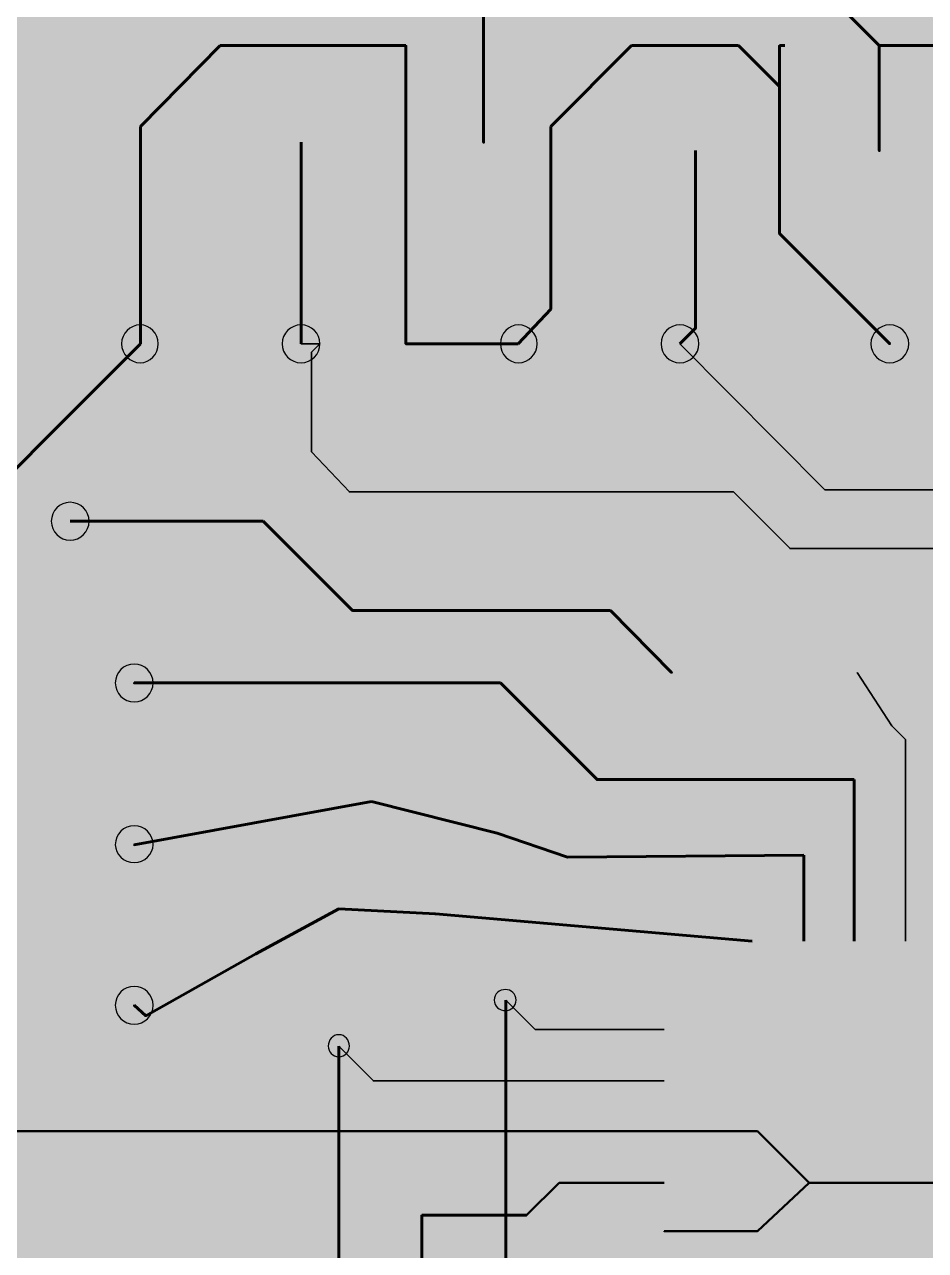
# Model space of a CAD drawing. Header units: millimetres. Extents: x -0.1 to 94.7, y 0.9 to 76.3.
# Drawn here: x 33.02 to 47.07, y 47.62 to 66.73 of the extents above; entities that cross this region are included whole.
import ezdxf

# ---------------------------------------------------------------- set-up
doc = ezdxf.new("R2010")
doc.units = ezdxf.units.MM
doc.header["$MEASUREMENT"] = 0
doc.layers.get('0').update_dxf_attribs({"linetype": 'CONTINUOUS'})

msp = doc.modelspace()

# ---------------------------------------------------------------- hatches: boundary and pattern name
for color, points in [(7, [(-0.131, 76.331), (-0.131, 0.867), (94.726, 0.867), (94.726, 76.331)]), (18, [(36.791, 65.759), (36.791, 64.007), (37.871, 64.007), (37.871, 65.759)]), (18, [(39.638, 65.759), (39.638, 64.007), (40.719, 64.007), (40.719, 65.759)]), (18, [(42.944, 65.644), (42.944, 63.876), (44.041, 63.876), (44.041, 65.644)]), (18, [(45.792, 65.644), (45.792, 63.876), (46.889, 63.876), (46.889, 65.644)]), (18, [(33.812, 62.747), (33.812, 60.734), (35.825, 60.734), (35.825, 62.747)]), (18, [(36.332, 62.747), (36.332, 60.734), (38.345, 60.734), (38.345, 62.747)]), (18, [(39.72, 62.747), (39.72, 60.734), (41.733, 60.734), (41.733, 62.747)]), (18, [(42.241, 62.747), (42.241, 60.734), (44.254, 60.734), (44.254, 62.747)]), (18, [(45.497, 62.747), (45.497, 60.734), (47.51, 60.734), (47.51, 62.747)]), (18, [(33.73, 57.477), (33.73, 55.464), (35.743, 55.464), (35.743, 57.477)]), (18, [(42.568, 57.51), (42.568, 55.759), (43.664, 55.759), (43.664, 57.51)]), (18, [(45.465, 57.51), (45.465, 55.759), (46.545, 55.759), (46.545, 57.51)]), (18, [(33.73, 54.957), (33.73, 52.944), (35.743, 52.944), (35.743, 54.957)]), (18, [(44.123, 53.157), (44.123, 51.733), (44.63, 51.733), (44.63, 53.157)]), (18, [(44.908, 53.157), (44.908, 51.733), (45.416, 51.733), (45.416, 53.157)]), (18, [(45.71, 53.157), (45.71, 51.733), (46.218, 51.733), (46.218, 53.157)]), (18, [(46.512, 53.157), (46.512, 51.733), (47.003, 51.733), (47.003, 53.157)]), (18, [(33.73, 52.437), (33.73, 50.424), (35.743, 50.424), (35.743, 52.437)]), (18, [(42.273, 51.307), (42.273, 50.8), (43.697, 50.8), (43.697, 51.307)]), (18, [(42.273, 50.522), (42.273, 50.014), (43.697, 50.014), (43.697, 50.522)]), (18, [(42.273, 49.72), (42.273, 49.212), (43.697, 49.212), (43.697, 49.72)]), (18, [(42.273, 48.918), (42.273, 48.427), (43.697, 48.427), (43.697, 48.918)]), (18, [(42.273, 48.165), (42.273, 47.658), (43.697, 47.658), (43.697, 48.165)])]:
    msp.add_hatch(color=color).paths.add_polyline_path(points)
h = msp.add_hatch(color=18)
edge = h.paths.add_edge_path()
edge.add_spline(control_points=[(36.365, 66.397), (36.365, 66.233), (36.234, 66.102), (36.071, 66.102), (36.071, 66.102), (35.907, 66.102), (35.776, 66.233), (35.776, 66.397), (35.776, 66.397), (35.776, 66.56), (35.907, 66.691), (36.071, 66.691), (36.071, 66.691), (36.234, 66.691), (36.365, 66.56), (36.365, 66.397)], knot_values=[0, 0, 0, 0, 0.0625, 0.0625, 0.0625, 0.0625, 0.125, 0.125, 0.125, 0.125, 0.1875, 0.1875, 0.1875, 0.1875, 1, 1, 1, 1], degree=3, periodic=0)
h = msp.add_hatch(color=18)
edge = h.paths.add_edge_path()
edge.add_spline(control_points=[(39.262, 66.397), (39.262, 66.233), (39.131, 66.102), (38.967, 66.102), (38.967, 66.102), (38.804, 66.102), (38.673, 66.233), (38.673, 66.397), (38.673, 66.397), (38.673, 66.56), (38.804, 66.691), (38.967, 66.691), (38.967, 66.691), (39.131, 66.691), (39.262, 66.56), (39.262, 66.397)], knot_values=[0, 0, 0, 0, 0.0625, 0.0625, 0.0625, 0.0625, 0.125, 0.125, 0.125, 0.125, 0.1875, 0.1875, 0.1875, 0.1875, 1, 1, 1, 1], degree=3, periodic=0)
h = msp.add_hatch(color=18)
edge = h.paths.add_edge_path()
edge.add_spline(control_points=[(42.781, 66.397), (42.781, 66.233), (42.65, 66.102), (42.486, 66.102), (42.486, 66.102), (42.322, 66.102), (42.191, 66.233), (42.191, 66.397), (42.191, 66.397), (42.191, 66.56), (42.322, 66.691), (42.486, 66.691), (42.486, 66.691), (42.65, 66.691), (42.781, 66.56), (42.781, 66.397)], knot_values=[0, 0, 0, 0, 0.0625, 0.0625, 0.0625, 0.0625, 0.125, 0.125, 0.125, 0.125, 0.1875, 0.1875, 0.1875, 0.1875, 1, 1, 1, 1], degree=3, periodic=0)
h = msp.add_hatch(color=18)
edge = h.paths.add_edge_path()
edge.add_spline(control_points=[(44.45, 66.397), (44.45, 66.233), (44.319, 66.102), (44.155, 66.102), (44.155, 66.102), (43.992, 66.102), (43.861, 66.233), (43.861, 66.397), (43.861, 66.397), (43.861, 66.56), (43.992, 66.691), (44.155, 66.691), (44.155, 66.691), (44.319, 66.691), (44.45, 66.56), (44.45, 66.397)], knot_values=[0, 0, 0, 0, 0.0625, 0.0625, 0.0625, 0.0625, 0.125, 0.125, 0.125, 0.125, 0.1875, 0.1875, 0.1875, 0.1875, 1, 1, 1, 1], degree=3, periodic=0)
h = msp.add_hatch(color=18)
edge = h.paths.add_edge_path()
edge.add_spline(control_points=[(45.088, 66.397), (45.088, 66.233), (44.957, 66.102), (44.794, 66.102), (44.794, 66.102), (44.63, 66.102), (44.499, 66.233), (44.499, 66.397), (44.499, 66.397), (44.499, 66.56), (44.63, 66.691), (44.794, 66.691), (44.794, 66.691), (44.957, 66.691), (45.088, 66.56), (45.088, 66.397)], knot_values=[0, 0, 0, 0, 0.0625, 0.0625, 0.0625, 0.0625, 0.125, 0.125, 0.125, 0.125, 0.1875, 0.1875, 0.1875, 0.1875, 1, 1, 1, 1], degree=3, periodic=0)
h = msp.add_hatch(color=18)
edge = h.paths.add_edge_path()
edge.add_spline(control_points=[(45.17, 66.397), (45.17, 66.233), (45.039, 66.102), (44.876, 66.102), (44.876, 66.102), (44.712, 66.102), (44.581, 66.233), (44.581, 66.397), (44.581, 66.397), (44.581, 66.56), (44.712, 66.691), (44.876, 66.691), (44.876, 66.691), (45.039, 66.691), (45.17, 66.56), (45.17, 66.397)], knot_values=[0, 0, 0, 0, 0.0625, 0.0625, 0.0625, 0.0625, 0.125, 0.125, 0.125, 0.125, 0.1875, 0.1875, 0.1875, 0.1875, 1, 1, 1, 1], degree=3, periodic=0)
h = msp.add_hatch(color=18)
edge = h.paths.add_edge_path()
edge.add_spline(control_points=[(46.627, 66.397), (46.627, 66.233), (46.496, 66.102), (46.348, 66.102), (46.348, 66.102), (46.185, 66.102), (46.054, 66.233), (46.054, 66.397), (46.054, 66.397), (46.054, 66.56), (46.185, 66.691), (46.348, 66.691), (46.348, 66.691), (46.496, 66.691), (46.627, 66.56), (46.627, 66.397)], knot_values=[0, 0, 0, 0, 0.0625, 0.0625, 0.0625, 0.0625, 0.125, 0.125, 0.125, 0.125, 0.1875, 0.1875, 0.1875, 0.1875, 1, 1, 1, 1], degree=3, periodic=0)
h = msp.add_hatch(color=18)
edge = h.paths.add_edge_path()
edge.add_spline(control_points=[(45.088, 65.759), (45.088, 65.611), (44.957, 65.464), (44.794, 65.464), (44.794, 65.464), (44.63, 65.464), (44.499, 65.611), (44.499, 65.759), (44.499, 65.759), (44.499, 65.922), (44.63, 66.053), (44.794, 66.053), (44.794, 66.053), (44.957, 66.053), (45.088, 65.922), (45.088, 65.759)], knot_values=[0, 0, 0, 0, 0.0625, 0.0625, 0.0625, 0.0625, 0.125, 0.125, 0.125, 0.125, 0.1875, 0.1875, 0.1875, 0.1875, 1, 1, 1, 1], degree=3, periodic=0)
h = msp.add_hatch(color=18)
edge = h.paths.add_edge_path()
edge.add_spline(control_points=[(35.105, 65.137), (35.105, 64.973), (34.974, 64.842), (34.827, 64.842), (34.827, 64.842), (34.663, 64.842), (34.532, 64.973), (34.532, 65.137), (34.532, 65.137), (34.532, 65.3), (34.663, 65.431), (34.827, 65.431), (34.827, 65.431), (34.974, 65.431), (35.105, 65.3), (35.105, 65.137)], knot_values=[0, 0, 0, 0, 0.0625, 0.0625, 0.0625, 0.0625, 0.125, 0.125, 0.125, 0.125, 0.1875, 0.1875, 0.1875, 0.1875, 1, 1, 1, 1], degree=3, periodic=0)
h = msp.add_hatch(color=18)
edge = h.paths.add_edge_path()
edge.add_spline(control_points=[(41.52, 65.137), (41.52, 64.973), (41.39, 64.842), (41.226, 64.842), (41.226, 64.842), (41.062, 64.842), (40.931, 64.973), (40.931, 65.137), (40.931, 65.137), (40.931, 65.3), (41.062, 65.431), (41.226, 65.431), (41.226, 65.431), (41.39, 65.431), (41.52, 65.3), (41.52, 65.137)], knot_values=[0, 0, 0, 0, 0.0625, 0.0625, 0.0625, 0.0625, 0.125, 0.125, 0.125, 0.125, 0.1875, 0.1875, 0.1875, 0.1875, 1, 1, 1, 1], degree=3, periodic=0)
h = msp.add_hatch(color=18)
edge = h.paths.add_edge_path()
edge.add_spline(control_points=[(45.088, 63.467), (45.088, 63.304), (44.957, 63.173), (44.794, 63.173), (44.794, 63.173), (44.63, 63.173), (44.499, 63.304), (44.499, 63.467), (44.499, 63.467), (44.499, 63.631), (44.63, 63.762), (44.794, 63.762), (44.794, 63.762), (44.957, 63.762), (45.088, 63.631), (45.088, 63.467)], knot_values=[0, 0, 0, 0, 0.0625, 0.0625, 0.0625, 0.0625, 0.125, 0.125, 0.125, 0.125, 0.1875, 0.1875, 0.1875, 0.1875, 1, 1, 1, 1], degree=3, periodic=0)
h = msp.add_hatch(color=18)
edge = h.paths.add_edge_path()
edge.add_spline(control_points=[(39.262, 63.255), (39.262, 63.091), (39.131, 62.96), (38.967, 62.96), (38.967, 62.96), (38.804, 62.96), (38.673, 63.091), (38.673, 63.255), (38.673, 63.255), (38.673, 63.418), (38.804, 63.549), (38.967, 63.549), (38.967, 63.549), (39.131, 63.549), (39.262, 63.418), (39.262, 63.255)], knot_values=[0, 0, 0, 0, 0.0625, 0.0625, 0.0625, 0.0625, 0.125, 0.125, 0.125, 0.125, 0.1875, 0.1875, 0.1875, 0.1875, 1, 1, 1, 1], degree=3, periodic=0)
h = msp.add_hatch(color=18)
edge = h.paths.add_edge_path()
edge.add_spline(control_points=[(41.52, 62.289), (41.52, 62.125), (41.39, 61.994), (41.226, 61.994), (41.226, 61.994), (41.062, 61.994), (40.931, 62.125), (40.931, 62.289), (40.931, 62.289), (40.931, 62.453), (41.062, 62.584), (41.226, 62.584), (41.226, 62.584), (41.39, 62.584), (41.52, 62.453), (41.52, 62.289)], knot_values=[0, 0, 0, 0, 0.0625, 0.0625, 0.0625, 0.0625, 0.125, 0.125, 0.125, 0.125, 0.1875, 0.1875, 0.1875, 0.1875, 1, 1, 1, 1], degree=3, periodic=0)
h = msp.add_hatch(color=18)
edge = h.paths.add_edge_path()
edge.add_spline(control_points=[(43.779, 61.994), (43.779, 61.831), (43.648, 61.7), (43.484, 61.7), (43.484, 61.7), (43.337, 61.7), (43.206, 61.831), (43.206, 61.994), (43.206, 61.994), (43.206, 62.158), (43.337, 62.289), (43.484, 62.289), (43.484, 62.289), (43.648, 62.289), (43.779, 62.158), (43.779, 61.994)], knot_values=[0, 0, 0, 0, 0.0625, 0.0625, 0.0625, 0.0625, 0.125, 0.125, 0.125, 0.125, 0.1875, 0.1875, 0.1875, 0.1875, 1, 1, 1, 1], degree=3, periodic=0)
h = msp.add_hatch(color=18)
edge = h.paths.add_edge_path()
edge.add_spline(control_points=[(37.789, 61.749), (37.789, 61.651), (37.724, 61.569), (37.625, 61.569), (37.625, 61.569), (37.527, 61.569), (37.462, 61.651), (37.462, 61.749), (37.462, 61.749), (37.462, 61.831), (37.527, 61.913), (37.625, 61.913), (37.625, 61.913), (37.724, 61.913), (37.789, 61.831), (37.789, 61.749)], knot_values=[0, 0, 0, 0, 0.0625, 0.0625, 0.0625, 0.0625, 0.125, 0.125, 0.125, 0.125, 0.1875, 0.1875, 0.1875, 0.1875, 1, 1, 1, 1], degree=3, periodic=0)
h = msp.add_hatch(color=18)
edge = h.paths.add_edge_path()
edge.add_spline(control_points=[(39.262, 61.749), (39.262, 61.585), (39.131, 61.454), (38.967, 61.454), (38.967, 61.454), (38.804, 61.454), (38.673, 61.585), (38.673, 61.749), (38.673, 61.749), (38.673, 61.913), (38.804, 62.043), (38.967, 62.043), (38.967, 62.043), (39.131, 62.043), (39.262, 61.913), (39.262, 61.749)], knot_values=[0, 0, 0, 0, 0.0625, 0.0625, 0.0625, 0.0625, 0.125, 0.125, 0.125, 0.125, 0.1875, 0.1875, 0.1875, 0.1875, 1, 1, 1, 1], degree=3, periodic=0)
h = msp.add_hatch(color=18)
edge = h.paths.add_edge_path()
edge.add_spline(control_points=[(37.674, 61.618), (37.674, 61.52), (37.593, 61.454), (37.494, 61.454), (37.494, 61.454), (37.413, 61.454), (37.331, 61.52), (37.331, 61.618), (37.331, 61.618), (37.331, 61.716), (37.413, 61.782), (37.494, 61.782), (37.494, 61.782), (37.593, 61.782), (37.674, 61.716), (37.674, 61.618)], knot_values=[0, 0, 0, 0, 0.0625, 0.0625, 0.0625, 0.0625, 0.125, 0.125, 0.125, 0.125, 0.1875, 0.1875, 0.1875, 0.1875, 1, 1, 1, 1], degree=3, periodic=0)
h = msp.add_hatch(color=18)
edge = h.paths.add_edge_path()
edge.add_spline(control_points=[(37.674, 60.063), (37.674, 59.981), (37.593, 59.899), (37.494, 59.899), (37.494, 59.899), (37.413, 59.899), (37.331, 59.981), (37.331, 60.063), (37.331, 60.063), (37.331, 60.161), (37.413, 60.227), (37.494, 60.227), (37.494, 60.227), (37.593, 60.227), (37.674, 60.161), (37.674, 60.063)], knot_values=[0, 0, 0, 0, 0.0625, 0.0625, 0.0625, 0.0625, 0.125, 0.125, 0.125, 0.125, 0.1875, 0.1875, 0.1875, 0.1875, 1, 1, 1, 1], degree=3, periodic=0)
h = msp.add_hatch(color=18)
edge = h.paths.add_edge_path()
edge.add_spline(control_points=[(45.677, 59.474), (45.677, 59.392), (45.596, 59.31), (45.497, 59.31), (45.497, 59.31), (45.416, 59.31), (45.334, 59.392), (45.334, 59.474), (45.334, 59.474), (45.334, 59.572), (45.416, 59.654), (45.497, 59.654), (45.497, 59.654), (45.596, 59.654), (45.677, 59.572), (45.677, 59.474)], knot_values=[0, 0, 0, 0, 0.0625, 0.0625, 0.0625, 0.0625, 0.125, 0.125, 0.125, 0.125, 0.1875, 0.1875, 0.1875, 0.1875, 1, 1, 1, 1], degree=3, periodic=0)
h = msp.add_hatch(color=18)
edge = h.paths.add_edge_path()
edge.add_spline(control_points=[(34.352, 58.983), (34.352, 58.623), (34.074, 58.345), (33.73, 58.345), (33.73, 58.345), (33.387, 58.345), (33.108, 58.623), (33.108, 58.983), (33.108, 58.983), (33.108, 59.327), (33.387, 59.605), (33.73, 59.605), (33.73, 59.605), (34.074, 59.605), (34.352, 59.327), (34.352, 58.983)], knot_values=[0, 0, 0, 0, 0.0625, 0.0625, 0.0625, 0.0625, 0.125, 0.125, 0.125, 0.125, 0.1875, 0.1875, 0.1875, 0.1875, 1, 1, 1, 1], degree=3, periodic=0)
h = msp.add_hatch(color=18)
edge = h.paths.add_edge_path()
edge.add_spline(control_points=[(38.247, 59.441), (38.247, 59.343), (38.182, 59.278), (38.084, 59.278), (38.084, 59.278), (38.002, 59.278), (37.92, 59.343), (37.92, 59.441), (37.92, 59.441), (37.92, 59.539), (38.002, 59.605), (38.084, 59.605), (38.084, 59.605), (38.182, 59.605), (38.247, 59.539), (38.247, 59.441)], knot_values=[0, 0, 0, 0, 0.0625, 0.0625, 0.0625, 0.0625, 0.125, 0.125, 0.125, 0.125, 0.1875, 0.1875, 0.1875, 0.1875, 1, 1, 1, 1], degree=3, periodic=0)
h = msp.add_hatch(color=18)
edge = h.paths.add_edge_path()
edge.add_spline(control_points=[(44.254, 59.441), (44.254, 59.343), (44.172, 59.278), (44.074, 59.278), (44.074, 59.278), (43.992, 59.278), (43.91, 59.343), (43.91, 59.441), (43.91, 59.441), (43.91, 59.539), (43.992, 59.605), (44.074, 59.605), (44.074, 59.605), (44.172, 59.605), (44.254, 59.539), (44.254, 59.441)], knot_values=[0, 0, 0, 0, 0.0625, 0.0625, 0.0625, 0.0625, 0.125, 0.125, 0.125, 0.125, 0.1875, 0.1875, 0.1875, 0.1875, 1, 1, 1, 1], degree=3, periodic=0)
h = msp.add_hatch(color=18)
edge = h.paths.add_edge_path()
edge.add_spline(control_points=[(37.036, 58.983), (37.036, 58.819), (36.905, 58.688), (36.742, 58.688), (36.742, 58.688), (36.578, 58.688), (36.447, 58.819), (36.447, 58.983), (36.447, 58.983), (36.447, 59.147), (36.578, 59.278), (36.742, 59.278), (36.742, 59.278), (36.905, 59.278), (37.036, 59.147), (37.036, 58.983)], knot_values=[0, 0, 0, 0, 0.0625, 0.0625, 0.0625, 0.0625, 0.125, 0.125, 0.125, 0.125, 0.1875, 0.1875, 0.1875, 0.1875, 1, 1, 1, 1], degree=3, periodic=0)
h = msp.add_hatch(color=18)
edge = h.paths.add_edge_path()
edge.add_spline(control_points=[(45.121, 58.557), (45.121, 58.459), (45.056, 58.394), (44.957, 58.394), (44.957, 58.394), (44.859, 58.394), (44.794, 58.459), (44.794, 58.557), (44.794, 58.557), (44.794, 58.656), (44.859, 58.721), (44.957, 58.721), (44.957, 58.721), (45.056, 58.721), (45.121, 58.656), (45.121, 58.557)], knot_values=[0, 0, 0, 0, 0.0625, 0.0625, 0.0625, 0.0625, 0.125, 0.125, 0.125, 0.125, 0.1875, 0.1875, 0.1875, 0.1875, 1, 1, 1, 1], degree=3, periodic=0)
h = msp.add_hatch(color=18)
edge = h.paths.add_edge_path()
edge.add_spline(control_points=[(38.427, 57.592), (38.427, 57.428), (38.296, 57.297), (38.133, 57.297), (38.133, 57.297), (37.969, 57.297), (37.838, 57.428), (37.838, 57.592), (37.838, 57.592), (37.838, 57.756), (37.969, 57.886), (38.133, 57.886), (38.133, 57.886), (38.296, 57.886), (38.427, 57.756), (38.427, 57.592)], knot_values=[0, 0, 0, 0, 0.0625, 0.0625, 0.0625, 0.0625, 0.125, 0.125, 0.125, 0.125, 0.1875, 0.1875, 0.1875, 0.1875, 1, 1, 1, 1], degree=3, periodic=0)
h = msp.add_hatch(color=18)
edge = h.paths.add_edge_path()
edge.add_spline(control_points=[(42.437, 57.592), (42.437, 57.428), (42.306, 57.297), (42.159, 57.297), (42.159, 57.297), (41.995, 57.297), (41.864, 57.428), (41.864, 57.592), (41.864, 57.592), (41.864, 57.756), (41.995, 57.886), (42.159, 57.886), (42.159, 57.886), (42.306, 57.886), (42.437, 57.756), (42.437, 57.592)], knot_values=[0, 0, 0, 0, 0.0625, 0.0625, 0.0625, 0.0625, 0.125, 0.125, 0.125, 0.125, 0.1875, 0.1875, 0.1875, 0.1875, 1, 1, 1, 1], degree=3, periodic=0)
h = msp.add_hatch(color=18)
edge = h.paths.add_edge_path()
edge.add_spline(control_points=[(40.719, 56.463), (40.719, 56.299), (40.588, 56.168), (40.44, 56.168), (40.44, 56.168), (40.277, 56.168), (40.146, 56.299), (40.146, 56.463), (40.146, 56.463), (40.146, 56.626), (40.277, 56.757), (40.44, 56.757), (40.44, 56.757), (40.588, 56.757), (40.719, 56.626), (40.719, 56.463)], knot_values=[0, 0, 0, 0, 0.0625, 0.0625, 0.0625, 0.0625, 0.125, 0.125, 0.125, 0.125, 0.1875, 0.1875, 0.1875, 0.1875, 1, 1, 1, 1], degree=3, periodic=0)
h = msp.add_hatch(color=18)
edge = h.paths.add_edge_path()
edge.add_spline(control_points=[(46.725, 55.792), (46.725, 55.693), (46.643, 55.628), (46.545, 55.628), (46.545, 55.628), (46.463, 55.628), (46.381, 55.693), (46.381, 55.792), (46.381, 55.792), (46.381, 55.89), (46.463, 55.955), (46.545, 55.955), (46.545, 55.955), (46.643, 55.955), (46.725, 55.89), (46.725, 55.792)], knot_values=[0, 0, 0, 0, 0.0625, 0.0625, 0.0625, 0.0625, 0.125, 0.125, 0.125, 0.125, 0.1875, 0.1875, 0.1875, 0.1875, 1, 1, 1, 1], degree=3, periodic=0)
h = msp.add_hatch(color=18)
edge = h.paths.add_edge_path()
edge.add_spline(control_points=[(46.921, 55.579), (46.921, 55.497), (46.856, 55.415), (46.758, 55.415), (46.758, 55.415), (46.659, 55.415), (46.594, 55.497), (46.594, 55.579), (46.594, 55.579), (46.594, 55.677), (46.659, 55.759), (46.758, 55.759), (46.758, 55.759), (46.856, 55.759), (46.921, 55.677), (46.921, 55.579)], knot_values=[0, 0, 0, 0, 0.0625, 0.0625, 0.0625, 0.0625, 0.125, 0.125, 0.125, 0.125, 0.1875, 0.1875, 0.1875, 0.1875, 1, 1, 1, 1], degree=3, periodic=0)
h = msp.add_hatch(color=18)
edge = h.paths.add_edge_path()
edge.add_spline(control_points=[(42.241, 54.957), (42.241, 54.793), (42.11, 54.662), (41.946, 54.662), (41.946, 54.662), (41.782, 54.662), (41.651, 54.793), (41.651, 54.957), (41.651, 54.957), (41.651, 55.121), (41.782, 55.252), (41.946, 55.252), (41.946, 55.252), (42.11, 55.252), (42.241, 55.121), (42.241, 54.957)], knot_values=[0, 0, 0, 0, 0.0625, 0.0625, 0.0625, 0.0625, 0.125, 0.125, 0.125, 0.125, 0.1875, 0.1875, 0.1875, 0.1875, 1, 1, 1, 1], degree=3, periodic=0)
h = msp.add_hatch(color=18)
edge = h.paths.add_edge_path()
edge.add_spline(control_points=[(46.25, 54.957), (46.25, 54.793), (46.119, 54.662), (45.956, 54.662), (45.956, 54.662), (45.808, 54.662), (45.677, 54.793), (45.677, 54.957), (45.677, 54.957), (45.677, 55.121), (45.808, 55.252), (45.956, 55.252), (45.956, 55.252), (46.119, 55.252), (46.25, 55.121), (46.25, 54.957)], knot_values=[0, 0, 0, 0, 0.0625, 0.0625, 0.0625, 0.0625, 0.125, 0.125, 0.125, 0.125, 0.1875, 0.1875, 0.1875, 0.1875, 1, 1, 1, 1], degree=3, periodic=0)
h = msp.add_hatch(color=18)
edge = h.paths.add_edge_path()
edge.add_spline(control_points=[(38.722, 54.613), (38.722, 54.466), (38.591, 54.335), (38.427, 54.335), (38.427, 54.335), (38.264, 54.335), (38.133, 54.466), (38.133, 54.613), (38.133, 54.613), (38.133, 54.777), (38.264, 54.908), (38.427, 54.908), (38.427, 54.908), (38.591, 54.908), (38.722, 54.777), (38.722, 54.613)], knot_values=[0, 0, 0, 0, 0.0625, 0.0625, 0.0625, 0.0625, 0.125, 0.125, 0.125, 0.125, 0.1875, 0.1875, 0.1875, 0.1875, 1, 1, 1, 1], degree=3, periodic=0)
h = msp.add_hatch(color=18)
edge = h.paths.add_edge_path()
edge.add_spline(control_points=[(40.686, 54.122), (40.686, 53.959), (40.555, 53.828), (40.391, 53.828), (40.391, 53.828), (40.228, 53.828), (40.097, 53.959), (40.097, 54.122), (40.097, 54.122), (40.097, 54.286), (40.228, 54.417), (40.391, 54.417), (40.391, 54.417), (40.555, 54.417), (40.686, 54.286), (40.686, 54.122)], knot_values=[0, 0, 0, 0, 0.0625, 0.0625, 0.0625, 0.0625, 0.125, 0.125, 0.125, 0.125, 0.1875, 0.1875, 0.1875, 0.1875, 1, 1, 1, 1], degree=3, periodic=0)
h = msp.add_hatch(color=18)
edge = h.paths.add_edge_path()
edge.add_spline(control_points=[(41.766, 53.746), (41.766, 53.582), (41.635, 53.451), (41.488, 53.451), (41.488, 53.451), (41.324, 53.451), (41.193, 53.582), (41.193, 53.746), (41.193, 53.746), (41.193, 53.91), (41.324, 54.04), (41.488, 54.04), (41.488, 54.04), (41.635, 54.04), (41.766, 53.91), (41.766, 53.746)], knot_values=[0, 0, 0, 0, 0.0625, 0.0625, 0.0625, 0.0625, 0.125, 0.125, 0.125, 0.125, 0.1875, 0.1875, 0.1875, 0.1875, 1, 1, 1, 1], degree=3, periodic=0)
h = msp.add_hatch(color=18)
edge = h.paths.add_edge_path()
edge.add_spline(control_points=[(45.465, 53.779), (45.465, 53.615), (45.334, 53.484), (45.17, 53.484), (45.17, 53.484), (45.006, 53.484), (44.876, 53.615), (44.876, 53.779), (44.876, 53.779), (44.876, 53.942), (45.006, 54.073), (45.17, 54.073), (45.17, 54.073), (45.334, 54.073), (45.465, 53.942), (45.465, 53.779)], knot_values=[0, 0, 0, 0, 0.0625, 0.0625, 0.0625, 0.0625, 0.125, 0.125, 0.125, 0.125, 0.1875, 0.1875, 0.1875, 0.1875, 1, 1, 1, 1], degree=3, periodic=0)
h = msp.add_hatch(color=18)
edge = h.paths.add_edge_path()
edge.add_spline(control_points=[(38.215, 52.944), (38.215, 52.78), (38.084, 52.649), (37.92, 52.649), (37.92, 52.649), (37.756, 52.649), (37.625, 52.78), (37.625, 52.944), (37.625, 52.944), (37.625, 53.108), (37.756, 53.239), (37.92, 53.239), (37.92, 53.239), (38.084, 53.239), (38.215, 53.108), (38.215, 52.944)], knot_values=[0, 0, 0, 0, 0.0625, 0.0625, 0.0625, 0.0625, 0.125, 0.125, 0.125, 0.125, 0.1875, 0.1875, 0.1875, 0.1875, 1, 1, 1, 1], degree=3, periodic=0)
h = msp.add_hatch(color=18)
edge = h.paths.add_edge_path()
edge.add_spline(control_points=[(39.72, 52.862), (39.72, 52.698), (39.589, 52.568), (39.426, 52.568), (39.426, 52.568), (39.262, 52.568), (39.131, 52.698), (39.131, 52.862), (39.131, 52.862), (39.131, 53.026), (39.262, 53.157), (39.426, 53.157), (39.426, 53.157), (39.589, 53.157), (39.72, 53.026), (39.72, 52.862)], knot_values=[0, 0, 0, 0, 0.0625, 0.0625, 0.0625, 0.0625, 0.125, 0.125, 0.125, 0.125, 0.1875, 0.1875, 0.1875, 0.1875, 1, 1, 1, 1], degree=3, periodic=0)
h = msp.add_hatch(color=18)
edge = h.paths.add_edge_path()
edge.add_spline(control_points=[(36.922, 52.24), (36.922, 52.077), (36.774, 51.946), (36.627, 51.946), (36.627, 51.946), (36.463, 51.946), (36.332, 52.077), (36.332, 52.24), (36.332, 52.24), (36.332, 52.388), (36.463, 52.518), (36.627, 52.518), (36.627, 52.518), (36.774, 52.518), (36.922, 52.388), (36.922, 52.24)], knot_values=[0, 0, 0, 0, 0.0625, 0.0625, 0.0625, 0.0625, 0.125, 0.125, 0.125, 0.125, 0.1875, 0.1875, 0.1875, 0.1875, 1, 1, 1, 1], degree=3, periodic=0)
h = msp.add_hatch(color=18)
edge = h.paths.add_edge_path()
edge.add_spline(control_points=[(41.013, 51.52), (41.013, 51.242), (40.8, 51.013), (40.522, 51.013), (40.522, 51.013), (40.244, 51.013), (40.015, 51.242), (40.015, 51.52), (40.015, 51.52), (40.015, 51.798), (40.244, 52.027), (40.522, 52.027), (40.522, 52.027), (40.8, 52.027), (41.013, 51.798), (41.013, 51.52)], knot_values=[0, 0, 0, 0, 0.0625, 0.0625, 0.0625, 0.0625, 0.125, 0.125, 0.125, 0.125, 0.1875, 0.1875, 0.1875, 0.1875, 1, 1, 1, 1], degree=3, periodic=0)
h = msp.add_hatch(color=18)
edge = h.paths.add_edge_path()
edge.add_spline(control_points=[(35.203, 51.275), (35.203, 51.111), (35.072, 50.98), (34.909, 50.98), (34.909, 50.98), (34.745, 50.98), (34.614, 51.111), (34.614, 51.275), (34.614, 51.275), (34.614, 51.438), (34.745, 51.569), (34.909, 51.569), (34.909, 51.569), (35.072, 51.569), (35.203, 51.438), (35.203, 51.275)], knot_values=[0, 0, 0, 0, 0.0625, 0.0625, 0.0625, 0.0625, 0.125, 0.125, 0.125, 0.125, 0.1875, 0.1875, 0.1875, 0.1875, 1, 1, 1, 1], degree=3, periodic=0)
h = msp.add_hatch(color=18)
edge = h.paths.add_edge_path()
edge.add_spline(control_points=[(38.427, 50.8), (38.427, 50.538), (38.198, 50.309), (37.92, 50.309), (37.92, 50.309), (37.642, 50.309), (37.413, 50.538), (37.413, 50.8), (37.413, 50.8), (37.413, 51.078), (37.642, 51.307), (37.92, 51.307), (37.92, 51.307), (38.198, 51.307), (38.427, 51.078), (38.427, 50.8)], knot_values=[0, 0, 0, 0, 0.0625, 0.0625, 0.0625, 0.0625, 0.125, 0.125, 0.125, 0.125, 0.1875, 0.1875, 0.1875, 0.1875, 1, 1, 1, 1], degree=3, periodic=0)
h = msp.add_hatch(color=18)
edge = h.paths.add_edge_path()
edge.add_spline(control_points=[(41.144, 51.062), (41.144, 50.964), (41.062, 50.898), (40.98, 50.898), (40.98, 50.898), (40.882, 50.898), (40.817, 50.964), (40.817, 51.062), (40.817, 51.062), (40.817, 51.16), (40.882, 51.226), (40.98, 51.226), (40.98, 51.226), (41.062, 51.226), (41.144, 51.16), (41.144, 51.062)], knot_values=[0, 0, 0, 0, 0.0625, 0.0625, 0.0625, 0.0625, 0.125, 0.125, 0.125, 0.125, 0.1875, 0.1875, 0.1875, 0.1875, 1, 1, 1, 1], degree=3, periodic=0)
h = msp.add_hatch(color=18)
edge = h.paths.add_edge_path()
edge.add_spline(control_points=[(38.624, 50.26), (38.624, 50.178), (38.558, 50.096), (38.46, 50.096), (38.46, 50.096), (38.378, 50.096), (38.296, 50.178), (38.296, 50.26), (38.296, 50.26), (38.296, 50.358), (38.378, 50.424), (38.46, 50.424), (38.46, 50.424), (38.558, 50.424), (38.624, 50.358), (38.624, 50.26)], knot_values=[0, 0, 0, 0, 0.0625, 0.0625, 0.0625, 0.0625, 0.125, 0.125, 0.125, 0.125, 0.1875, 0.1875, 0.1875, 0.1875, 1, 1, 1, 1], degree=3, periodic=0)
h = msp.add_hatch(color=18)
edge = h.paths.add_edge_path()
edge.add_spline(control_points=[(44.712, 49.474), (44.712, 49.327), (44.597, 49.212), (44.45, 49.212), (44.45, 49.212), (44.319, 49.212), (44.205, 49.327), (44.205, 49.474), (44.205, 49.474), (44.205, 49.605), (44.319, 49.72), (44.45, 49.72), (44.45, 49.72), (44.597, 49.72), (44.712, 49.605), (44.712, 49.474)], knot_values=[0, 0, 0, 0, 0.0625, 0.0625, 0.0625, 0.0625, 0.125, 0.125, 0.125, 0.125, 0.1875, 0.1875, 0.1875, 0.1875, 1, 1, 1, 1], degree=3, periodic=0)
h = msp.add_hatch(color=18)
edge = h.paths.add_edge_path()
edge.add_spline(control_points=[(41.602, 48.672), (41.602, 48.525), (41.488, 48.427), (41.357, 48.427), (41.357, 48.427), (41.21, 48.427), (41.111, 48.525), (41.111, 48.672), (41.111, 48.672), (41.111, 48.803), (41.21, 48.918), (41.357, 48.918), (41.357, 48.918), (41.488, 48.918), (41.602, 48.803), (41.602, 48.672)], knot_values=[0, 0, 0, 0, 0.0625, 0.0625, 0.0625, 0.0625, 0.125, 0.125, 0.125, 0.125, 0.1875, 0.1875, 0.1875, 0.1875, 1, 1, 1, 1], degree=3, periodic=0)
h = msp.add_hatch(color=18)
edge = h.paths.add_edge_path()
edge.add_spline(control_points=[(45.497, 48.672), (45.497, 48.525), (45.383, 48.427), (45.252, 48.427), (45.252, 48.427), (45.105, 48.427), (45.006, 48.525), (45.006, 48.672), (45.006, 48.672), (45.006, 48.803), (45.105, 48.918), (45.252, 48.918), (45.252, 48.918), (45.383, 48.918), (45.497, 48.803), (45.497, 48.672)], knot_values=[0, 0, 0, 0, 0.0625, 0.0625, 0.0625, 0.0625, 0.125, 0.125, 0.125, 0.125, 0.1875, 0.1875, 0.1875, 0.1875, 1, 1, 1, 1], degree=3, periodic=0)
h = msp.add_hatch(color=18)
edge = h.paths.add_edge_path()
edge.add_spline(control_points=[(39.507, 48.165), (39.507, 48.001), (39.377, 47.87), (39.213, 47.87), (39.213, 47.87), (39.049, 47.87), (38.918, 48.001), (38.918, 48.165), (38.918, 48.165), (38.918, 48.329), (39.049, 48.46), (39.213, 48.46), (39.213, 48.46), (39.377, 48.46), (39.507, 48.329), (39.507, 48.165)], knot_values=[0, 0, 0, 0, 0.0625, 0.0625, 0.0625, 0.0625, 0.125, 0.125, 0.125, 0.125, 0.1875, 0.1875, 0.1875, 0.1875, 1, 1, 1, 1], degree=3, periodic=0)
h = msp.add_hatch(color=18)
edge = h.paths.add_edge_path()
edge.add_spline(control_points=[(41.144, 48.165), (41.144, 48.001), (41.013, 47.87), (40.849, 47.87), (40.849, 47.87), (40.686, 47.87), (40.555, 48.001), (40.555, 48.165), (40.555, 48.165), (40.555, 48.329), (40.686, 48.46), (40.849, 48.46), (40.849, 48.46), (41.013, 48.46), (41.144, 48.329), (41.144, 48.165)], knot_values=[0, 0, 0, 0, 0.0625, 0.0625, 0.0625, 0.0625, 0.125, 0.125, 0.125, 0.125, 0.1875, 0.1875, 0.1875, 0.1875, 1, 1, 1, 1], degree=3, periodic=0)
h = msp.add_hatch(color=18)
edge = h.paths.add_edge_path()
edge.add_spline(control_points=[(41.111, 48.165), (41.111, 48.034), (40.997, 47.92), (40.849, 47.92), (40.849, 47.92), (40.719, 47.92), (40.604, 48.034), (40.604, 48.165), (40.604, 48.165), (40.604, 48.312), (40.719, 48.427), (40.849, 48.427), (40.849, 48.427), (40.997, 48.427), (41.111, 48.312), (41.111, 48.165)], knot_values=[0, 0, 0, 0, 0.0625, 0.0625, 0.0625, 0.0625, 0.125, 0.125, 0.125, 0.125, 0.1875, 0.1875, 0.1875, 0.1875, 1, 1, 1, 1], degree=3, periodic=0)
h = msp.add_hatch(color=18)
edge = h.paths.add_edge_path()
edge.add_spline(control_points=[(44.712, 47.92), (44.712, 47.772), (44.597, 47.658), (44.45, 47.658), (44.45, 47.658), (44.319, 47.658), (44.205, 47.772), (44.205, 47.92), (44.205, 47.92), (44.205, 48.051), (44.319, 48.165), (44.45, 48.165), (44.45, 48.165), (44.597, 48.165), (44.712, 48.051), (44.712, 47.92)], knot_values=[0, 0, 0, 0, 0.0625, 0.0625, 0.0625, 0.0625, 0.125, 0.125, 0.125, 0.125, 0.1875, 0.1875, 0.1875, 0.1875, 1, 1, 1, 1], degree=3, periodic=0)
h = msp.add_hatch(color=18)
edge = h.paths.add_edge_path()
edge.add_spline(control_points=[(38.215, 47.38), (38.215, 47.216), (38.084, 47.085), (37.92, 47.085), (37.92, 47.085), (37.756, 47.085), (37.625, 47.216), (37.625, 47.38), (37.625, 47.38), (37.625, 47.527), (37.756, 47.658), (37.92, 47.658), (37.92, 47.658), (38.084, 47.658), (38.215, 47.527), (38.215, 47.38)], knot_values=[0, 0, 0, 0, 0.0625, 0.0625, 0.0625, 0.0625, 0.125, 0.125, 0.125, 0.125, 0.1875, 0.1875, 0.1875, 0.1875, 1, 1, 1, 1], degree=3, periodic=0)

# ---------------------------------------------------------------- linework, layer by layer
at = {"color": 18, "linetype": 'Continuous', "lineweight": 60}
for points in [[(40.178, 67.657), (40.178, 64.891), (40.178, 64.891)], [(45.088, 67.657), (46.348, 66.397), (46.348, 66.397)], [(34.827, 65.137), (36.071, 66.397), (36.071, 66.397)], [(36.071, 66.397), (38.967, 66.397), (38.967, 66.397)], [(38.967, 66.397), (38.967, 63.255), (38.967, 63.255)], [(41.226, 65.137), (42.486, 66.397), (42.486, 66.397)], [(42.486, 66.397), (44.155, 66.397), (44.155, 66.397)], [(44.155, 66.397), (44.794, 65.759), (44.794, 65.759)], [(44.876, 66.397), (44.794, 66.397), (44.794, 66.397)], [(44.794, 66.397), (44.794, 65.759), (44.794, 65.759)], [(46.348, 66.397), (52.077, 66.397), (52.077, 66.397)], [(46.348, 66.397), (46.348, 64.76), (46.348, 64.76)], [(44.794, 65.759), (44.794, 63.467), (44.794, 63.467)], [(34.827, 61.749), (34.827, 65.137), (34.827, 65.137)], [(41.226, 62.289), (41.226, 65.137), (41.226, 65.137)], [(37.331, 61.749), (37.331, 64.891), (37.331, 64.891)], [(43.484, 61.994), (43.484, 64.76), (43.484, 64.76)], [(44.794, 63.467), (46.512, 61.749), (46.512, 61.749)], [(38.967, 61.749), (38.967, 63.255), (38.967, 63.255)], [(40.719, 61.749), (41.226, 62.289), (41.226, 62.289)], [(43.239, 61.749), (43.484, 61.994), (43.484, 61.994)], [(34.827, 61.749), (31.423, 58.345), (31.423, 58.345)], [(40.719, 61.749), (38.967, 61.749), (38.967, 61.749)], [(33.73, 58.983), (36.742, 58.983), (36.742, 58.983)], [(36.742, 58.983), (38.133, 57.592), (38.133, 57.592)], [(38.133, 57.592), (42.159, 57.592), (42.159, 57.592)], [(42.159, 57.592), (43.108, 56.626), (43.108, 56.626)], [(40.44, 56.463), (34.729, 56.463), (34.729, 56.463)], [(41.946, 54.957), (40.44, 56.463), (40.44, 56.463)], [(45.956, 54.957), (41.946, 54.957), (41.946, 54.957)], [(45.956, 52.437), (45.956, 54.957), (45.956, 54.957)], [(38.427, 54.613), (34.729, 53.942), (34.729, 53.942)], [(40.391, 54.122), (38.427, 54.613), (38.427, 54.613)], [(41.488, 53.746), (40.391, 54.122), (40.391, 54.122)], [(45.17, 53.779), (41.488, 53.746), (41.488, 53.746)], [(45.17, 52.437), (45.17, 53.779), (45.17, 53.779)], [(37.92, 52.944), (36.627, 52.24), (36.627, 52.24)], [(39.426, 52.862), (37.92, 52.944), (37.92, 52.944)], [(44.368, 52.437), (39.426, 52.862), (39.426, 52.862)], [(36.627, 52.24), (34.909, 51.275), (34.909, 51.275)], [(34.909, 51.275), (34.729, 51.438), (34.729, 51.438)], [(40.522, 51.52), (40.522, 47.167), (40.522, 47.167)], [(37.92, 50.8), (37.92, 47.38), (37.92, 47.38)], [(40.849, 48.165), (39.213, 48.165), (39.213, 48.165)], [(39.213, 48.165), (39.213, 46.905), (39.213, 46.905)]]:
    msp.add_lwpolyline(points, dxfattribs=at)
at = {"color": 18, "linetype": 'Continuous', "lineweight": 35}
for points in [[(37.625, 61.749), (37.331, 61.749), (37.331, 61.749)], [(37.494, 61.618), (37.625, 61.749), (37.625, 61.749)], [(43.239, 61.749), (45.497, 59.474), (45.497, 59.474)], [(37.494, 60.063), (37.494, 61.618), (37.494, 61.618)], [(38.084, 59.441), (37.494, 60.063), (37.494, 60.063)], [(44.074, 59.441), (38.084, 59.441), (38.084, 59.441)], [(44.957, 58.557), (44.074, 59.441), (44.074, 59.441)], [(45.497, 59.474), (48.312, 59.474), (48.312, 59.474)], [(47.51, 58.557), (44.957, 58.557), (44.957, 58.557)], [(46.545, 55.792), (46.005, 56.626), (46.005, 56.626)], [(46.758, 55.579), (46.545, 55.792), (46.545, 55.792)], [(46.758, 52.437), (46.758, 55.579), (46.758, 55.579)], [(40.98, 51.062), (40.522, 51.52), (40.522, 51.52)], [(42.993, 51.062), (40.98, 51.062), (40.98, 51.062)], [(38.46, 50.26), (37.92, 50.8), (37.92, 50.8)], [(42.993, 50.26), (38.46, 50.26), (38.46, 50.26)]]:
    msp.add_lwpolyline(points, dxfattribs=at)
at = {"color": 18, "linetype": 'Continuous', "lineweight": 50}
for points in [[(42.993, 49.474), (32.683, 49.474), (32.683, 49.474)], [(42.993, 49.474), (44.45, 49.474), (44.45, 49.474)], [(44.45, 49.474), (45.252, 48.672), (45.252, 48.672)], [(41.357, 48.672), (40.849, 48.165), (40.849, 48.165)], [(42.993, 48.672), (41.357, 48.672), (41.357, 48.672)], [(45.252, 48.672), (44.45, 47.92), (44.45, 47.92)], [(45.252, 48.672), (51.291, 48.672), (51.291, 48.672)], [(44.45, 47.92), (42.993, 47.92), (42.993, 47.92)]]:
    msp.add_lwpolyline(points, dxfattribs=at)
at = {"color": 18, "linetype": 'Continuous', "lineweight": -2}
for points in [[(35.105, 61.749), (35.105, 61.585), (34.974, 61.454), (34.827, 61.454), (34.827, 61.454), (34.663, 61.454), (34.532, 61.585), (34.532, 61.749), (34.532, 61.749), (34.532, 61.913), (34.663, 62.043), (34.827, 62.043), (34.827, 62.043), (34.974, 62.043), (35.105, 61.913), (35.105, 61.749)], [(37.625, 61.749), (37.625, 61.585), (37.494, 61.454), (37.331, 61.454), (37.331, 61.454), (37.167, 61.454), (37.036, 61.585), (37.036, 61.749), (37.036, 61.749), (37.036, 61.913), (37.167, 62.043), (37.331, 62.043), (37.331, 62.043), (37.494, 62.043), (37.625, 61.913), (37.625, 61.749)], [(41.013, 61.749), (41.013, 61.585), (40.882, 61.454), (40.719, 61.454), (40.719, 61.454), (40.571, 61.454), (40.44, 61.585), (40.44, 61.749), (40.44, 61.749), (40.44, 61.913), (40.571, 62.043), (40.719, 62.043), (40.719, 62.043), (40.882, 62.043), (41.013, 61.913), (41.013, 61.749)], [(43.534, 61.749), (43.534, 61.585), (43.403, 61.454), (43.239, 61.454), (43.239, 61.454), (43.075, 61.454), (42.944, 61.585), (42.944, 61.749), (42.944, 61.749), (42.944, 61.913), (43.075, 62.043), (43.239, 62.043), (43.239, 62.043), (43.403, 62.043), (43.534, 61.913), (43.534, 61.749)], [(46.807, 61.749), (46.807, 61.585), (46.676, 61.454), (46.512, 61.454), (46.512, 61.454), (46.348, 61.454), (46.218, 61.585), (46.218, 61.749), (46.218, 61.749), (46.218, 61.913), (46.348, 62.043), (46.512, 62.043), (46.512, 62.043), (46.676, 62.043), (46.807, 61.913), (46.807, 61.749)], [(34.025, 58.983), (34.025, 58.819), (33.894, 58.688), (33.73, 58.688), (33.73, 58.688), (33.567, 58.688), (33.436, 58.819), (33.436, 58.983), (33.436, 58.983), (33.436, 59.147), (33.567, 59.278), (33.73, 59.278), (33.73, 59.278), (33.894, 59.278), (34.025, 59.147), (34.025, 58.983)], [(35.023, 56.463), (35.023, 56.299), (34.892, 56.168), (34.729, 56.168), (34.729, 56.168), (34.565, 56.168), (34.434, 56.299), (34.434, 56.463), (34.434, 56.463), (34.434, 56.626), (34.565, 56.757), (34.729, 56.757), (34.729, 56.757), (34.892, 56.757), (35.023, 56.626), (35.023, 56.463)], [(35.023, 53.942), (35.023, 53.795), (34.892, 53.664), (34.729, 53.664), (34.729, 53.664), (34.565, 53.664), (34.434, 53.795), (34.434, 53.942), (34.434, 53.942), (34.434, 54.106), (34.565, 54.237), (34.729, 54.237), (34.729, 54.237), (34.892, 54.237), (35.023, 54.106), (35.023, 53.942)], [(35.023, 51.438), (35.023, 51.275), (34.892, 51.144), (34.729, 51.144), (34.729, 51.144), (34.565, 51.144), (34.434, 51.275), (34.434, 51.438), (34.434, 51.438), (34.434, 51.602), (34.565, 51.733), (34.729, 51.733), (34.729, 51.733), (34.892, 51.733), (35.023, 51.602), (35.023, 51.438)], [(40.686, 51.52), (40.686, 51.422), (40.604, 51.356), (40.522, 51.356), (40.522, 51.356), (40.424, 51.356), (40.342, 51.422), (40.342, 51.52), (40.342, 51.52), (40.342, 51.618), (40.424, 51.684), (40.522, 51.684), (40.522, 51.684), (40.604, 51.684), (40.686, 51.618), (40.686, 51.52)], [(38.084, 50.8), (38.084, 50.718), (38.018, 50.636), (37.92, 50.636), (37.92, 50.636), (37.822, 50.636), (37.756, 50.718), (37.756, 50.8), (37.756, 50.8), (37.756, 50.898), (37.822, 50.98), (37.92, 50.98), (37.92, 50.98), (38.018, 50.98), (38.084, 50.898), (38.084, 50.8)]]:
    msp.add_open_spline(points, degree=3, knots=[0, 0, 0, 0, 0.0625, 0.0625, 0.0625, 0.0625, 0.125, 0.125, 0.125, 0.125, 0.1875, 0.1875, 0.1875, 0.1875, 1, 1, 1, 1], dxfattribs=at)

doc.saveas('drawing.dxf')
